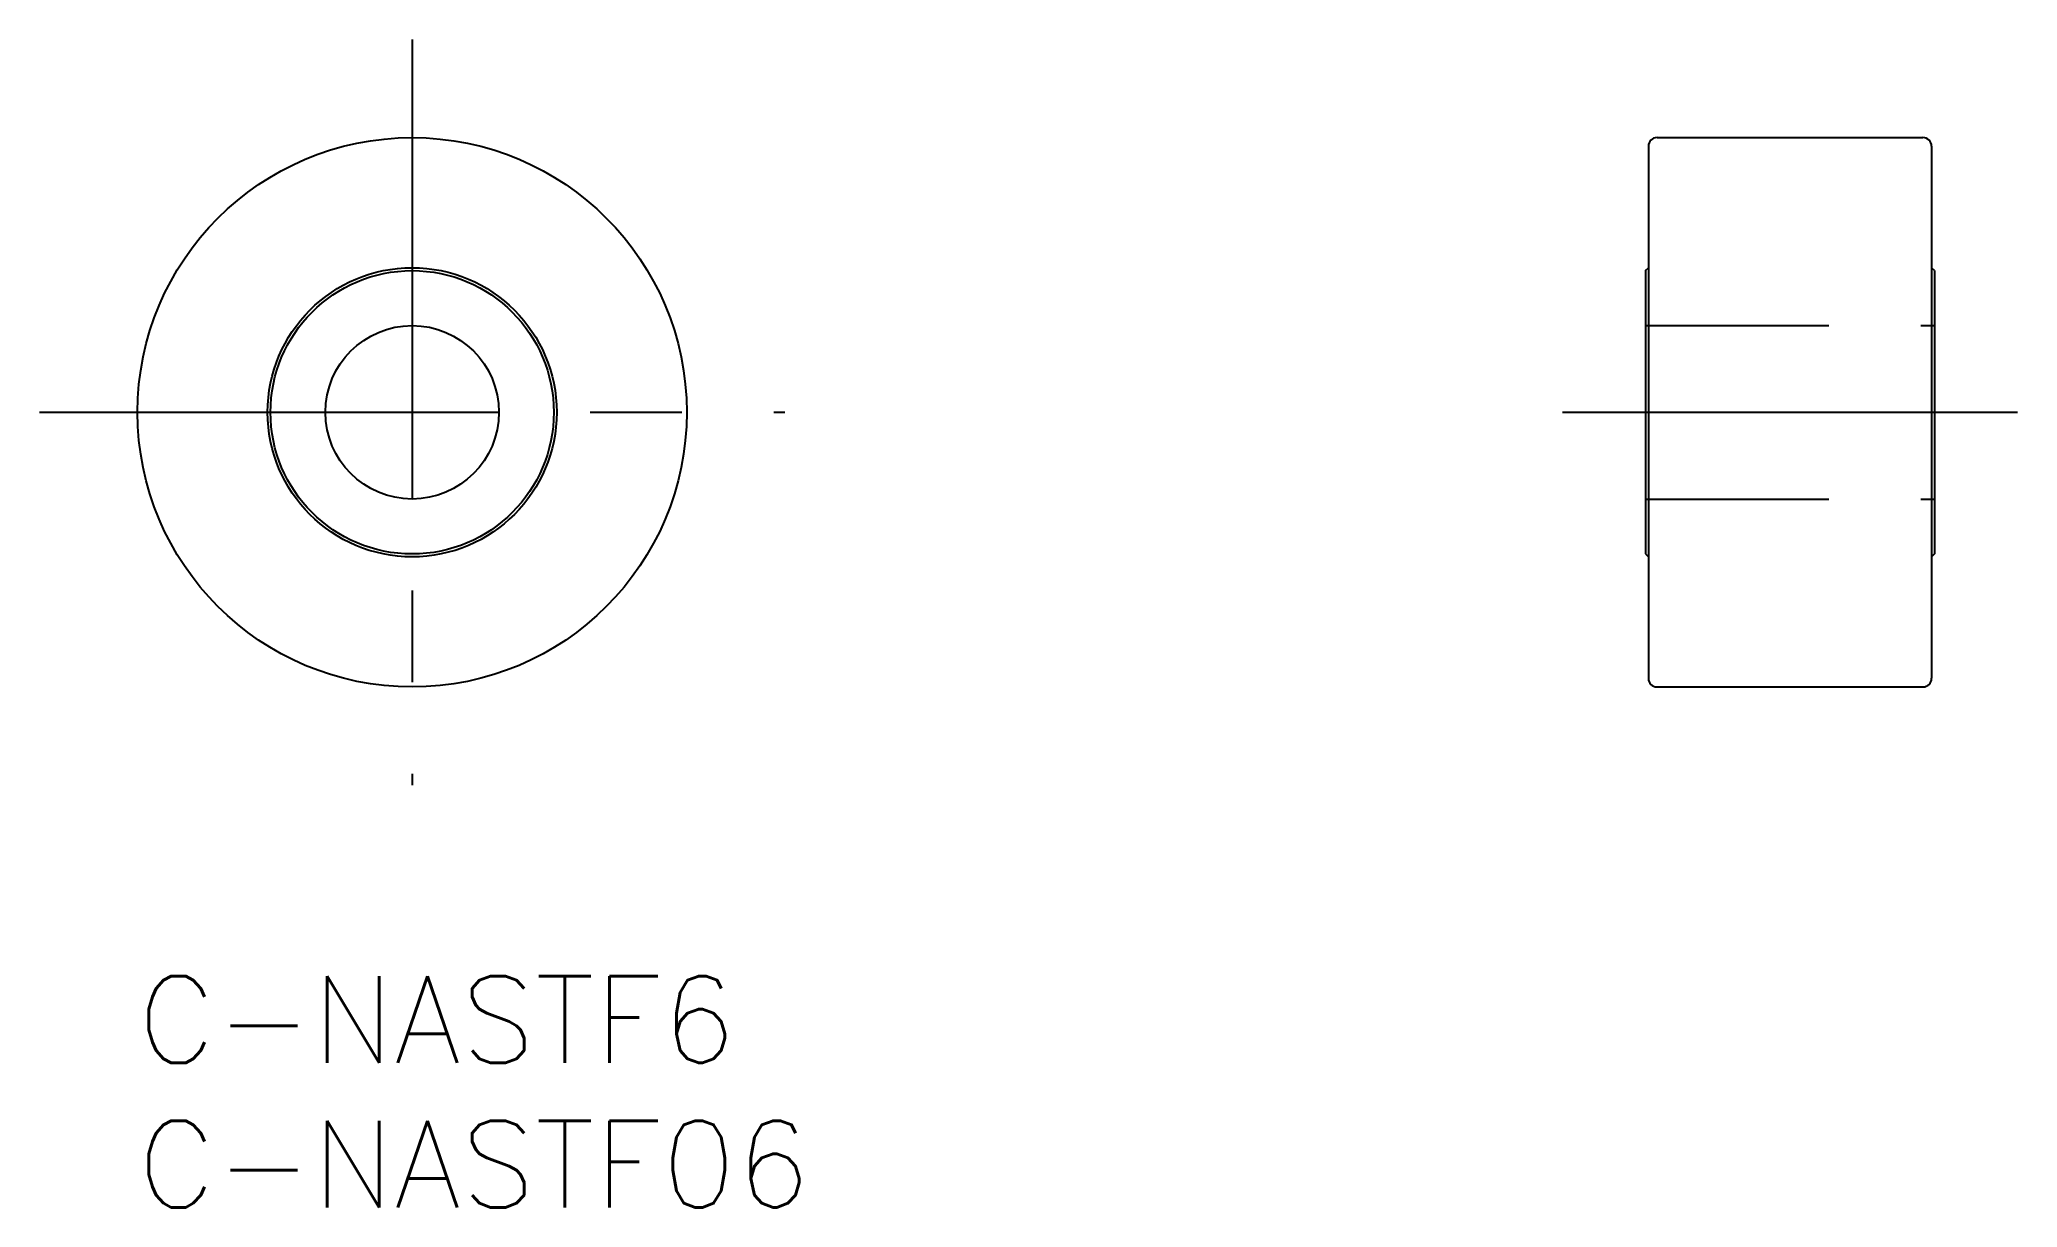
# Model space of a CAD drawing. Extents: x -3.4 to 65, y -8 to 32.4.
import ezdxf

# ---------------------------------------------------------------- set-up
doc = ezdxf.new("R2010")
doc.units = 0
doc.header["$LTSCALE"] = 0.5
doc.linetypes.add('CENTER', pattern=[50.8, 31.75, -6.35, 6.35, -6.35])
doc.linetypes.add('DASHED', pattern=[19.05, 12.7, -6.35])
for name, color, linetype in [('MSM_CENTER', 1, 'CENTER'), ('MSM_CONTINUOUS', 7, 'CONTINUOUS'), ('MSM_DASHED', 4, 'DASHED'), ('MSM_PART_NUMBER', 7, 'CONTINUOUS')]:
    doc.layers.add(name, color=color, linetype=linetype)
doc.styles.get("Standard").update_dxf_attribs({"font": 'txt.shx', "height": 3, "bigfont": 'bigfont.shx'})

# ---------------------------------------------------------------- blocks, each defined once
blk = doc.blocks.new('*U13')
at = {"layer": 'MSM_PART_NUMBER'}
blk.add_text('C-NASTF6', height=3, dxfattribs=at).set_placement((0, -3))
blk = doc.blocks.new('*U14')
at = {"layer": 'MSM_PART_NUMBER'}
blk.add_text('C-NASTF06', height=3, dxfattribs=at).set_placement((0, -8))

msp = doc.modelspace()

# ---------------------------------------------------------------- linework, layer by layer
at = {"layer": 'MSM_CENTER'}
for p, q in [((9.5, 32.391), (9.5, 6.609)), ((-3.391, 19.5), (22.391, 19.5)), ((49.298, 19.5), (65.038, 19.5))]:
    msp.add_line(p, q, dxfattribs=at)
at = {"layer": 'MSM_CONTINUOUS'}
for p, q in [((52.568, 29), (61.768, 29)), ((52.268, 28.7), (52.268, 10.3)), ((62.068, 28.7), (62.068, 10.3)), ((52.168, 24.4), (52.268, 24.5)), ((52.168, 24.4), (52.168, 14.6)), ((62.168, 24.4), (62.068, 24.5)), ((62.168, 24.4), (62.168, 14.6)), ((52.168, 14.6), (52.268, 14.5)), ((62.168, 14.6), (62.068, 14.5)), ((52.568, 10), (61.768, 10))]:
    msp.add_line(p, q, dxfattribs=at)
for radius in [9.5, 5, 4.9, 3]:
    msp.add_circle((9.5, 19.5), radius, dxfattribs=at)
for centre, start, end in [((52.568, 28.7), 90, 180), ((61.768, 28.7), 0, 90), ((52.568, 10.3), 180, 270), ((61.768, 10.3), 270, 0)]:
    msp.add_arc(centre, 0.3, start, end, dxfattribs=at)
at = {"layer": 'MSM_DASHED'}
for p, q in [((52.168, 22.5), (62.168, 22.5)), ((52.168, 16.5), (62.168, 16.5))]:
    msp.add_line(p, q, dxfattribs=at)

# ---------------------------------------------------------------- block references
at = {"layer": 'MSM_CONTINUOUS'}
for name in ['*U13', '*U14']:
    msp.add_blockref(name, (0, 0), dxfattribs=at)

doc.saveas('drawing.dxf')
